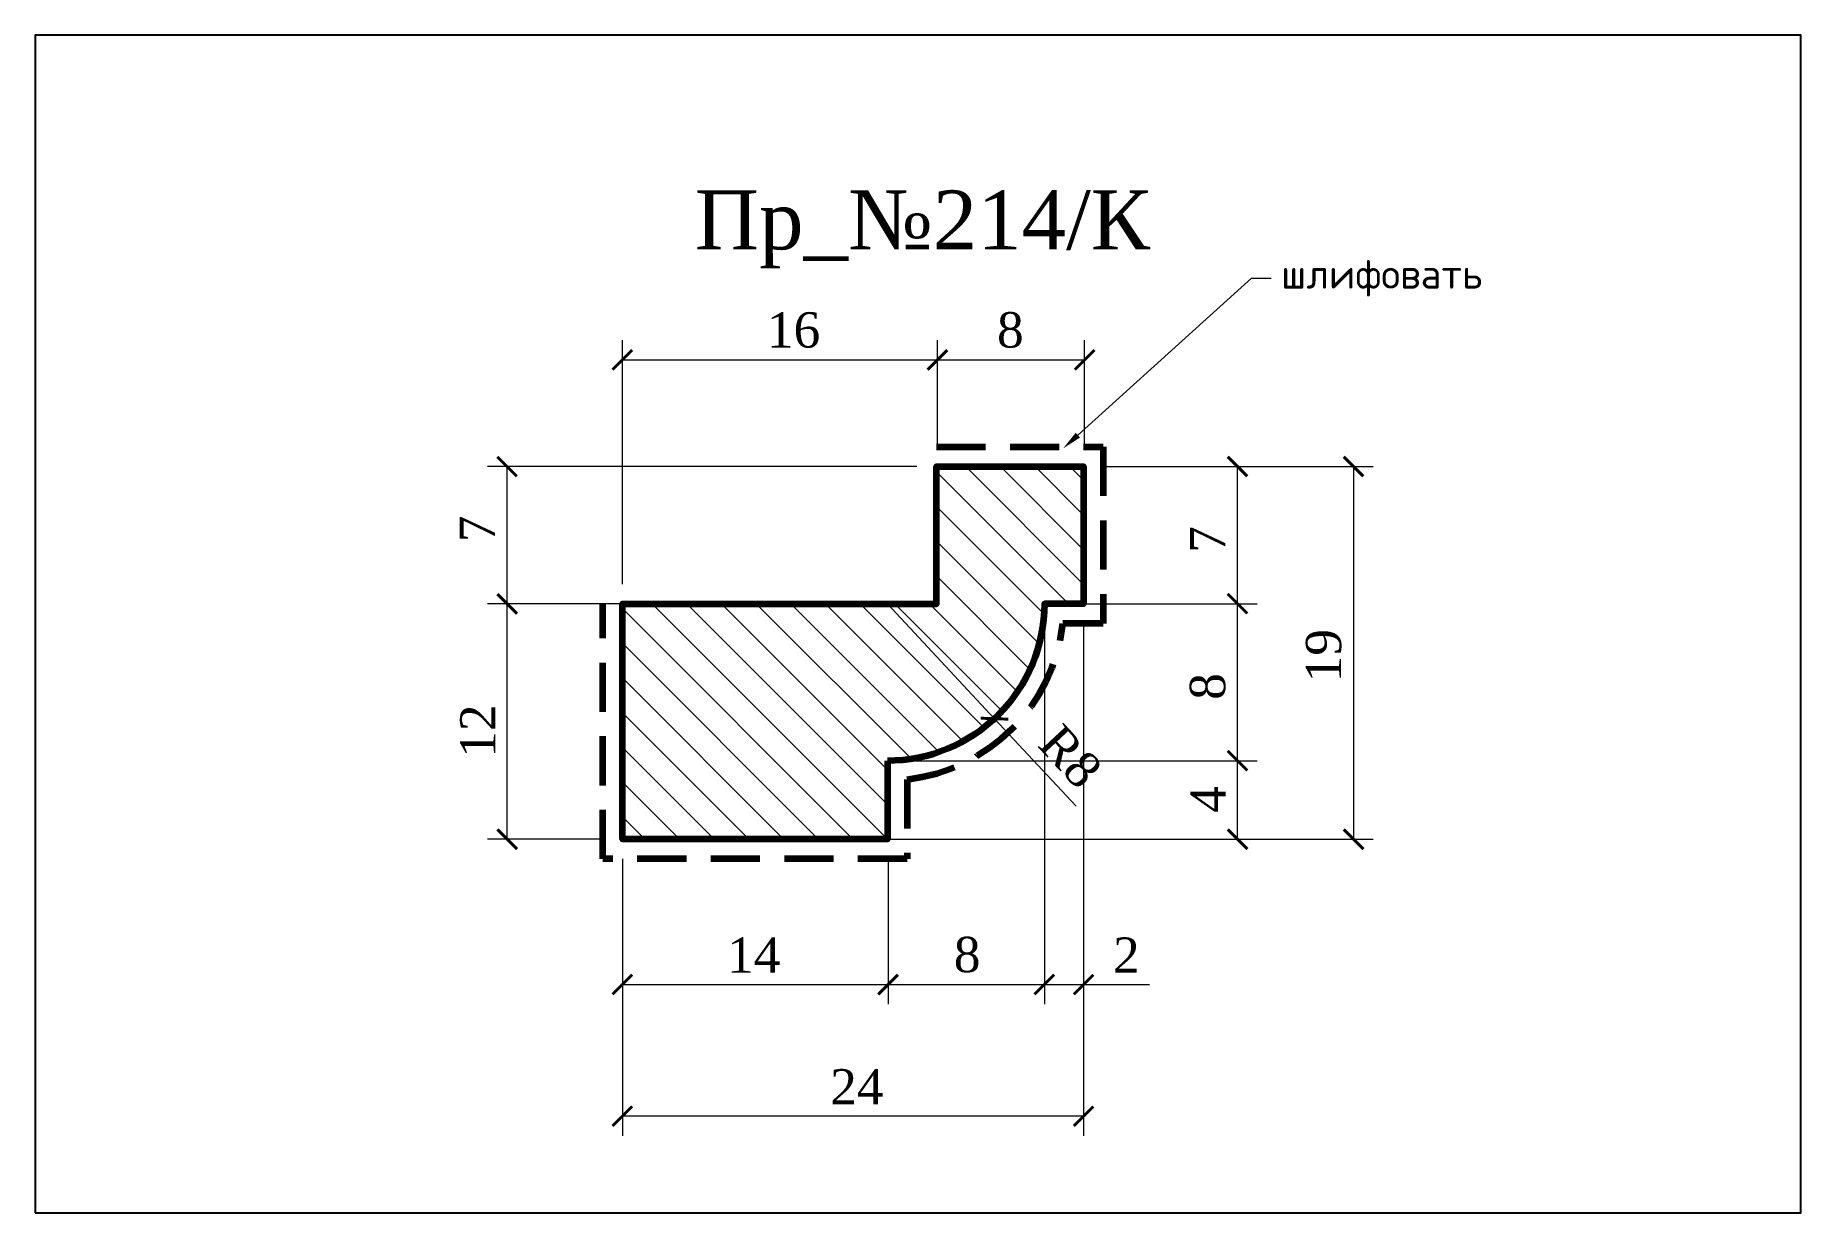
# Model space of a CAD drawing. Header units: millimetres. Extents: x 309294.5 to 309384.5, y -93147.9 to -93087.9.
import ezdxf
from ezdxf import colors
from ezdxf.entities.mleader import LeaderData, LeaderLine
from ezdxf.math import Vec2, Vec3

# ---------------------------------------------------------------- set-up
doc = ezdxf.new("R2010")
doc.units = ezdxf.units.MM
doc.header["$MEASUREMENT"] = 0
doc.linetypes.add('HIDDEN', pattern=[0.375, 0.25, -0.125])
doc.layers.add('Outside panel', color=7, linetype='Continuous', lineweight=18, true_color=0x7f5e57)
doc.layers.add('линия 50', color=1, linetype='Continuous', lineweight=140)
doc.layers.add('служебный слой РАЗМЕРЫ', color=7, linetype='Continuous', lineweight=9)
doc.layers.add('размеры в модели', color=7, linetype='Continuous')
doc.styles.add('ELECT', font='times.ttf')
doc.styles.get("Standard").update_dxf_attribs({"font": 'times.ttf'})
doc.styles.add('ЕСКД профили текст', font='isocpeur.ttf')
doc.dimstyles.new('M_1', dxfattribs={"dimtxt": 1.8, "dimasz": 1, "dimexe": 1, "dimexo": 1, "dimgap": 0.6, "dimtad": 1, "dimdec": 0, "dimdsep": 46, "dimtxsty": 'Standard', "dimblk": 'ARCHTICK', "dimcen": -5, "dimclrd": 7, "dimclre": 7, "dimclrt": 7, "dimadec": 0, "dimazin": 0, "dimtfac": 1, "dimtdec": 0, "dimtmove": 0, "dimatfit": 3, "dimfxl": 1, "dimtolj": 1, "dimtzin": 0, "dimlwd": 5, "dimlwe": 5, "dimarcsym": 0})

# ---------------------------------------------------------------- blocks, each defined once
blk = doc.blocks.new('_ArchTick')
at = {"color": 0, "linetype": 'ByBlock', "const_width": 0.15}
blk.add_lwpolyline([(-0.5, -0.5), (0.5, 0.5)], dxfattribs=at)
blk = doc.blocks.new('*D14')
at = {"layer": 'Defpoints', "color": 0, "ltscale": 1000, "transparency": 16777216}
for p in [(309340.539, -93104.435), (309340.539, -93109.871), (309324.472, -93116.868)]:
    blk.add_point(p, dxfattribs=at)
at = {"layer": 'размеры в модели', "color": 7, "lineweight": 5, "ltscale": 1000, "transparency": 16777216}
for p, q in [((309324.472, -93115.868), (309324.472, -93103.435)), ((309340.539, -93108.871), (309340.539, -93103.435)), ((309324.472, -93104.435), (309340.539, -93104.435))]:
    blk.add_line(p, q, dxfattribs=at)
at = {"layer": 'размеры в модели', "color": 7, "lineweight": 5, "ltscale": 1000, "transparency": 16777216, "rotation": 180}
blk.add_blockref('_ArchTick', (309324.472, -93104.435), dxfattribs=at)
at = {"layer": 'размеры в модели', "color": 7, "lineweight": 5, "ltscale": 1000, "transparency": 16777216}
blk.add_blockref('_ArchTick', (309340.539, -93104.435), dxfattribs=at)
at = {"layer": 'размеры в модели', "color": 7, "ltscale": 1000, "transparency": 16777216, "insert": (309333.202, -93102.919), "char_height": 1.8, "attachment_point": 5}
blk.add_mtext('\\A1;16', dxfattribs=at)
blk = doc.blocks.new('*D13')
at = {"layer": 'Defpoints', "color": 0, "ltscale": 1000, "transparency": 16777216}
for p in [(309348.039, -93104.435), (309340.539, -93109.871), (309348.039, -93109.871)]:
    blk.add_point(p, dxfattribs=at)
at = {"layer": 'размеры в модели', "color": 7, "lineweight": 5, "ltscale": 1000, "transparency": 16777216}
for p, q in [((309340.539, -93108.871), (309340.539, -93103.435)), ((309348.039, -93108.871), (309348.039, -93103.435)), ((309340.539, -93104.435), (309348.039, -93104.435))]:
    blk.add_line(p, q, dxfattribs=at)
at = {"layer": 'размеры в модели', "color": 7, "lineweight": 5, "ltscale": 1000, "transparency": 16777216, "rotation": 180}
blk.add_blockref('_ArchTick', (309340.539, -93104.435), dxfattribs=at)
at = {"layer": 'размеры в модели', "color": 7, "lineweight": 5, "ltscale": 1000, "transparency": 16777216}
blk.add_blockref('_ArchTick', (309348.039, -93104.435), dxfattribs=at)
at = {"layer": 'размеры в модели', "color": 7, "ltscale": 1000, "transparency": 16777216, "insert": (309344.253, -93102.919), "char_height": 1.8, "attachment_point": 5}
blk.add_mtext('\\A1;8', dxfattribs=at)
blk = doc.blocks.new('*D12')
at = {"layer": 'Defpoints', "color": 0, "ltscale": 1000, "transparency": 16777216}
for p in [(309318.598, -93109.871), (309340.486, -93109.871), (309340.379, -93116.868)]:
    blk.add_point(p, dxfattribs=at)
at = {"layer": 'размеры в модели', "color": 7, "lineweight": 5, "ltscale": 1000, "transparency": 16777216}
for p, q in [((309339.486, -93109.871), (309317.598, -93109.871)), ((309318.598, -93116.868), (309318.598, -93109.871)), ((309339.379, -93116.868), (309317.598, -93116.868))]:
    blk.add_line(p, q, dxfattribs=at)
for p, rotation in [((309318.598, -93109.871), 90), ((309318.598, -93116.868), 270)]:
    blk.add_blockref('_ArchTick', p, dxfattribs=dict(at, rotation=rotation))
at = {"layer": 'размеры в модели', "color": 7, "ltscale": 1000, "transparency": 16777216, "insert": (309317.08, -93113.051), "char_height": 1.8, "attachment_point": 5, "rotation": 90}
blk.add_mtext('\\A1;7', dxfattribs=at)
blk = doc.blocks.new('*D11')
at = {"layer": 'Defpoints', "color": 0, "ltscale": 1000, "transparency": 16777216}
for p in [(309318.604, -93116.868), (309324.472, -93116.868), (309324.472, -93128.863)]:
    blk.add_point(p, dxfattribs=at)
at = {"layer": 'размеры в модели', "color": 7, "lineweight": 5, "ltscale": 1000, "transparency": 16777216}
for p, q in [((309323.472, -93116.868), (309317.604, -93116.868)), ((309318.604, -93128.863), (309318.604, -93116.868)), ((309323.472, -93128.863), (309317.604, -93128.863))]:
    blk.add_line(p, q, dxfattribs=at)
for p, rotation in [((309318.604, -93116.868), 90), ((309318.604, -93128.863), 270)]:
    blk.add_blockref('_ArchTick', p, dxfattribs=dict(at, rotation=rotation))
at = {"layer": 'размеры в модели', "color": 7, "ltscale": 1000, "transparency": 16777216, "insert": (309317.104, -93123.352), "char_height": 1.8, "attachment_point": 5, "rotation": 90}
blk.add_mtext('\\A1;12', dxfattribs=at)
blk = doc.blocks.new('*D10')
at = {"layer": 'Defpoints', "color": 0, "ltscale": 1000, "transparency": 16777216}
for p in [(309347.965, -93109.866), (309355.834, -93109.866), (309347.965, -93116.863)]:
    blk.add_point(p, dxfattribs=at)
at = {"layer": 'размеры в модели', "color": 7, "lineweight": 5, "ltscale": 1000, "transparency": 16777216}
for p, q in [((309348.965, -93109.866), (309356.834, -93109.866)), ((309355.834, -93116.863), (309355.834, -93109.866)), ((309348.965, -93116.863), (309356.834, -93116.863))]:
    blk.add_line(p, q, dxfattribs=at)
for p, rotation in [((309355.834, -93109.866), 90), ((309355.834, -93116.863), 270)]:
    blk.add_blockref('_ArchTick', p, dxfattribs=dict(at, rotation=rotation))
at = {"layer": 'размеры в модели', "color": 7, "ltscale": 1000, "transparency": 16777216, "insert": (309354.316, -93113.582), "char_height": 1.8, "attachment_point": 5, "rotation": 90}
blk.add_mtext('\\A1;7', dxfattribs=at)
blk = doc.blocks.new('*D9')
at = {"layer": 'Defpoints', "color": 0, "ltscale": 1000, "transparency": 16777216}
for p in [(309345.965, -93116.863), (309355.834, -93116.863), (309337.965, -93124.863)]:
    blk.add_point(p, dxfattribs=at)
at = {"layer": 'размеры в модели', "color": 7, "lineweight": 5, "ltscale": 1000, "transparency": 16777216}
for p, q in [((309346.965, -93116.863), (309356.834, -93116.863)), ((309355.834, -93124.863), (309355.834, -93116.863)), ((309338.965, -93124.863), (309356.834, -93124.863))]:
    blk.add_line(p, q, dxfattribs=at)
for p, rotation in [((309355.834, -93116.863), 90), ((309355.834, -93124.863), 270)]:
    blk.add_blockref('_ArchTick', p, dxfattribs=dict(at, rotation=rotation))
at = {"layer": 'размеры в модели', "color": 7, "ltscale": 1000, "transparency": 16777216, "insert": (309354.319, -93121.078), "char_height": 1.8, "attachment_point": 5, "rotation": 90}
blk.add_mtext('\\A1;8', dxfattribs=at)
blk = doc.blocks.new('*D8')
at = {"layer": 'Defpoints', "color": 0, "ltscale": 1000, "transparency": 16777216}
for p in [(309337.988, -93124.863), (309355.834, -93124.863), (309338, -93128.863)]:
    blk.add_point(p, dxfattribs=at)
at = {"layer": 'размеры в модели', "color": 7, "lineweight": 5, "ltscale": 1000, "transparency": 16777216}
for p, q in [((309338.988, -93124.863), (309356.834, -93124.863)), ((309355.834, -93128.863), (309355.834, -93124.863)), ((309339, -93128.863), (309356.834, -93128.863))]:
    blk.add_line(p, q, dxfattribs=at)
for p, rotation in [((309355.834, -93124.863), 90), ((309355.834, -93128.863), 270)]:
    blk.add_blockref('_ArchTick', p, dxfattribs=dict(at, rotation=rotation))
at = {"layer": 'размеры в модели', "color": 7, "ltscale": 1000, "transparency": 16777216, "insert": (309354.334, -93126.838), "char_height": 1.8, "attachment_point": 5, "rotation": 90}
blk.add_mtext('\\A1;4', dxfattribs=at)
blk = doc.blocks.new('*D7')
at = {"layer": 'Defpoints', "color": 0, "ltscale": 1000, "transparency": 16777216}
for p in [(309347.965, -93109.866), (309330.451, -93128.863), (309361.747, -93128.863)]:
    blk.add_point(p, dxfattribs=at)
at = {"layer": 'размеры в модели', "color": 7, "lineweight": 5, "ltscale": 1000, "transparency": 16777216}
for p, q in [((309348.965, -93109.866), (309362.747, -93109.866)), ((309361.747, -93109.866), (309361.747, -93128.863)), ((309331.451, -93128.863), (309362.747, -93128.863))]:
    blk.add_line(p, q, dxfattribs=at)
for p, rotation in [((309361.747, -93109.866), 90), ((309361.747, -93128.863), 270)]:
    blk.add_blockref('_ArchTick', p, dxfattribs=dict(at, rotation=rotation))
at = {"layer": 'размеры в модели', "color": 7, "ltscale": 1000, "transparency": 16777216, "insert": (309360.229, -93119.51), "char_height": 1.8, "attachment_point": 5, "rotation": 90}
blk.add_mtext('\\A1;19', dxfattribs=at)
blk = doc.blocks.new('*D6')
at = {"layer": 'Defpoints', "color": 0, "ltscale": 1000, "transparency": 16777216}
for p in [(309345.986, -93116.863), (309347.986, -93116.791), (309347.986, -93136.268)]:
    blk.add_point(p, dxfattribs=at)
at = {"layer": 'размеры в модели', "color": 7, "lineweight": 5, "ltscale": 1000, "transparency": 16777216}
for p, q in [((309345.986, -93117.863), (309345.986, -93137.268)), ((309347.986, -93117.791), (309347.986, -93137.268)), ((309345.986, -93136.268), (309347.986, -93136.268)), ((309347.986, -93136.268), (309351.347, -93136.268))]:
    blk.add_line(p, q, dxfattribs=at)
at = {"layer": 'размеры в модели', "color": 7, "lineweight": 5, "ltscale": 1000, "transparency": 16777216, "rotation": 180}
blk.add_blockref('_ArchTick', (309345.986, -93136.268), dxfattribs=at)
at = {"layer": 'размеры в модели', "color": 7, "lineweight": 5, "ltscale": 1000, "transparency": 16777216}
blk.add_blockref('_ArchTick', (309347.986, -93136.268), dxfattribs=at)
at = {"layer": 'размеры в модели', "color": 7, "ltscale": 1000, "transparency": 16777216, "insert": (309350.167, -93134.768), "char_height": 1.8, "attachment_point": 5}
blk.add_mtext('\\A1;2', dxfattribs=at)
blk = doc.blocks.new('*D5')
at = {"layer": 'Defpoints', "color": 0, "ltscale": 1000, "transparency": 16777216}
for p in [(309345.986, -93116.863), (309338.021, -93128.863), (309345.986, -93136.268)]:
    blk.add_point(p, dxfattribs=at)
at = {"layer": 'размеры в модели', "color": 7, "lineweight": 5, "ltscale": 1000, "transparency": 16777216}
for p, q in [((309345.986, -93117.863), (309345.986, -93137.268)), ((309338.021, -93129.863), (309338.021, -93137.268)), ((309338.021, -93136.268), (309345.986, -93136.268))]:
    blk.add_line(p, q, dxfattribs=at)
at = {"layer": 'размеры в модели', "color": 7, "lineweight": 5, "ltscale": 1000, "transparency": 16777216, "rotation": 180}
blk.add_blockref('_ArchTick', (309338.021, -93136.268), dxfattribs=at)
at = {"layer": 'размеры в модели', "color": 7, "lineweight": 5, "ltscale": 1000, "transparency": 16777216}
blk.add_blockref('_ArchTick', (309345.986, -93136.268), dxfattribs=at)
at = {"layer": 'размеры в модели', "color": 7, "ltscale": 1000, "transparency": 16777216, "insert": (309342.051, -93134.753), "char_height": 1.8, "attachment_point": 5}
blk.add_mtext('\\A1;8', dxfattribs=at)
blk = doc.blocks.new('*D4')
at = {"layer": 'Defpoints', "color": 0, "ltscale": 1000, "transparency": 16777216}
for p in [(309324.472, -93128.868), (309338.021, -93128.863), (309338.021, -93136.268)]:
    blk.add_point(p, dxfattribs=at)
at = {"layer": 'размеры в модели', "color": 7, "lineweight": 5, "ltscale": 1000, "transparency": 16777216}
for p, q in [((309324.472, -93129.868), (309324.472, -93137.268)), ((309338.021, -93129.863), (309338.021, -93137.268)), ((309324.472, -93136.268), (309338.021, -93136.268))]:
    blk.add_line(p, q, dxfattribs=at)
at = {"layer": 'размеры в модели', "color": 7, "lineweight": 5, "ltscale": 1000, "transparency": 16777216, "rotation": 180}
blk.add_blockref('_ArchTick', (309324.472, -93136.268), dxfattribs=at)
at = {"layer": 'размеры в модели', "color": 7, "lineweight": 5, "ltscale": 1000, "transparency": 16777216}
blk.add_blockref('_ArchTick', (309338.021, -93136.268), dxfattribs=at)
at = {"layer": 'размеры в модели', "color": 7, "ltscale": 1000, "transparency": 16777216, "insert": (309331.173, -93134.768), "char_height": 1.8, "attachment_point": 5}
blk.add_mtext('\\A1;14', dxfattribs=at)
blk = doc.blocks.new('*D3')
at = {"layer": 'Defpoints', "color": 0, "ltscale": 1000, "transparency": 16777216}
for p in [(309347.986, -93116.863), (309324.472, -93128.868), (309324.472, -93142.98)]:
    blk.add_point(p, dxfattribs=at)
at = {"layer": 'размеры в модели', "color": 7, "lineweight": 5, "ltscale": 1000, "transparency": 16777216}
for p, q in [((309347.986, -93117.863), (309347.986, -93143.98)), ((309324.472, -93129.868), (309324.472, -93143.98)), ((309347.986, -93142.98), (309324.472, -93142.98))]:
    blk.add_line(p, q, dxfattribs=at)
at = {"layer": 'размеры в модели', "color": 7, "lineweight": 5, "ltscale": 1000, "transparency": 16777216, "rotation": 180}
blk.add_blockref('_ArchTick', (309324.472, -93142.98), dxfattribs=at)
at = {"layer": 'размеры в модели', "color": 7, "lineweight": 5, "ltscale": 1000, "transparency": 16777216}
blk.add_blockref('_ArchTick', (309347.986, -93142.98), dxfattribs=at)
at = {"layer": 'размеры в модели', "color": 7, "ltscale": 1000, "transparency": 16777216, "insert": (309336.427, -93141.48), "char_height": 1.8, "attachment_point": 5}
blk.add_mtext('\\A1;24', dxfattribs=at)
blk = doc.blocks.new('*D2')
at = {"layer": 'Defpoints', "color": 0, "ltscale": 1000, "transparency": 16777216}
for p in [(309337.986, -93116.868), (309343.441, -93122.72)]:
    blk.add_point(p, dxfattribs=at)
at = {"layer": 'размеры в модели', "color": 7, "lineweight": 5, "ltscale": 1000, "transparency": 16777216}
for p in [(309337.986, -93116.868), (309347.602, -93127.185)]:
    blk.add_line(p, (309343.441, -93122.72), dxfattribs=at)
at = {"layer": 'размеры в модели', "color": 7, "lineweight": 5, "ltscale": 1000, "transparency": 16777216, "rotation": 132.9869185281089}
blk.add_blockref('_ArchTick', (309343.441, -93122.72), dxfattribs=at)
at = {"layer": 'размеры в модели', "color": 7, "ltscale": 1000, "transparency": 16777216, "insert": (309347.312, -93124.65), "char_height": 1.8, "attachment_point": 5, "rotation": 312.98692}
blk.add_mtext('\\A1;R8', dxfattribs=at)

msp = doc.modelspace()

# ---------------------------------------------------------------- hatches: boundary and pattern name
at = {"layer": 'Outside panel', "ltscale": 1000}
h = msp.add_hatch(dxfattribs=at)
h.set_pattern_fill('ANSI31', color=256, scale=10, angle=90)
h.set_pattern_definition([(135, (-2482.3979, -2668.2521), (-0.8838834765, -0.8838834765), [])])
h.paths.add_polyline_path([(309345.986, -93116.868), (309347.986, -93116.868), (309347.986, -93109.871), (309340.486, -93109.871), (309340.486, -93116.868), (309324.472, -93116.868), (309324.472, -93128.868), (309337.986, -93128.868), (309337.986, -93124.868, 0.414214)])

# ---------------------------------------------------------------- linework, layer by layer
at = {"color": 6, "ltscale": 1000}
msp.add_lwpolyline([(309294.545, -93147.895), (309384.545, -93147.895), (309384.545, -93087.895), (309294.545, -93087.895)], close=True, dxfattribs=at)
at = {"layer": 'линия 50', "color": 1, "linetype": 'HIDDEN', "ltscale": 10, "true_color": 0xff0909}
msp.add_lwpolyline([(309340.486, -93108.871), (309348.986, -93108.871), (309348.986, -93117.868), (309346.93, -93117.868, -0.350397), (309338.986, -93125.812), (309338.986, -93129.868), (309323.472, -93129.868), (309323.472, -93116.868)], format="xyb", dxfattribs=at)
at = {"layer": 'линия 50', "color": 7}
msp.add_lwpolyline([(309337.986, -93124.868), (309337.986, -93128.868), (309324.472, -93128.868), (309324.472, -93116.868), (309340.486, -93116.868), (309340.486, -93109.871), (309347.986, -93109.871), (309347.986, -93116.868), (309345.986, -93116.868, -0.414214), (309337.986, -93124.868)], format="xyb", close=True, dxfattribs=at)

# ---------------------------------------------------------------- texts
at = {"color": 7, "ltscale": 1000, "style": 'ELECT'}
msp.add_text('Пр_№214/К', height=3, dxfattribs=at).set_placement((309328.172, -93098.8))

# ---------------------------------------------------------------- dimensions: what is measured, and where the dimension line sits
at = {"layer": 'размеры в модели', "color": 5, "ltscale": 1000}
for base, p1, p2, picture, middle in [((309340.539, -93104.435), (309324.472, -93116.868), (309340.539, -93109.871), '*D14', (309333.202, -93104.435)), ((309348.038870943, -93104.435017979), (309340.538870943, -93109.870813787), (309348.038870943, -93109.870813787), '*D13', (309344.253332098, -93104.435017979)), ((309345.986, -93136.268), (309338.021, -93128.863), (309345.986, -93116.863), '*D5', (309342.051, -93136.268)), ((309347.986, -93136.268), (309345.986, -93116.863), (309347.986, -93116.791), '*D6', (309350.167, -93136.268)), ((309338.021, -93136.268), (309324.472, -93128.868), (309338.021, -93128.863), '*D4', (309331.173, -93136.268))]:
    dim = msp.add_linear_dim(base=base, p1=p1, p2=p2, dimstyle='M_1', dxfattribs=at)
    dim.commit()
    dim.dimension.update_dxf_attribs({"geometry": picture, "text_midpoint": middle, "dimtype": 128})
for base, p1, p2, angle, picture, middle in [((309318.598, -93109.871), (309340.379, -93116.868), (309340.486, -93109.871), 90, '*D12', (309318.598, -93113.051)), ((309361.747, -93128.863), (309347.965, -93109.866), (309330.451, -93128.863), 90, '*D7', (309361.747, -93119.51)), ((309355.834, -93109.866), (309347.965, -93116.863), (309347.965, -93109.866), 90, '*D10', (309355.834, -93113.582)), ((309318.604, -93116.868), (309324.472, -93128.863), (309324.472, -93116.868), 90, '*D11', (309318.604, -93123.352)), ((309355.834, -93116.863), (309337.965, -93124.863), (309345.965, -93116.863), 90, '*D9', (309355.834, -93121.078)), ((309324.472, -93142.98), (309347.986, -93116.863), (309324.472, -93128.868), 180, '*D3', (309336.427, -93142.98)), ((309355.834, -93124.863), (309338, -93128.863), (309337.988, -93124.863), 90, '*D8', (309355.834, -93126.838))]:
    dim = msp.add_linear_dim(base=base, p1=p1, p2=p2, angle=angle, dimstyle='M_1', dxfattribs=at)
    dim.commit()
    dim.dimension.update_dxf_attribs({"geometry": picture, "text_midpoint": middle, "dimtype": 128})
dim = msp.add_radius_dim(center=(309337.986, -93116.868), mpoint=(309343.441, -93122.72), dimstyle='M_1', dxfattribs=at)
dim.commit()
dim.dimension.update_dxf_attribs({"geometry": '*D2', "text_midpoint": (309347.312, -93124.65)})

# ---------------------------------------------------------------- leaders
at = {"layer": 'служебный слой РАЗМЕРЫ'}
ml = msp.add_multileader_mtext('Standard', dxfattribs=at)
ml.set_content('\\A1;шлифовать', color=256, style='ЕСКД профили текст')
ml.set_leader_properties(color=256, linetype='ByLayer', lineweight=-1)
ml.build(insert=Vec2(0, 0))
ml.multileader.update_dxf_attribs({"dogleg_length": 1, "arrow_head_size": 1})
ctx = ml.context
ctx.base_point, ctx.char_height, ctx.arrow_head_size, ctx.landing_gap_size, ctx.plane_origin = Vec3(309357.55, -93100.279), 1.5, 1, 0.5, Vec3(309371.025, -93074.11)
notes = []
notes.append((ctx, [(1, (1, 1, 0), (309356.55, -93100.279), (1, 0), 1, [(0, [(309346.949, -93108.942)], 0, [])])]))
ctx.mtext.insert, ctx.mtext.flow_direction = Vec3(309358.05, -93099.304), 5
for ctx, leaders in notes:
    for number, flags, end, landing, length, lines in leaders:
        leader = LeaderData()
        leader.index, (leader.has_last_leader_line, leader.has_dogleg_vector, leader.attachment_direction) = number, flags
        leader.last_leader_point, leader.dogleg_vector, leader.dogleg_length = Vec3(end), Vec3(landing), length
        for number, points, colour, breaks in lines:
            line = LeaderLine()
            line.index, line.vertices, line.color, line.breaks = number, Vec3.list(points), colors.encode_raw_color(colour), breaks
            leader.lines.append(line)
        ctx.leaders.append(leader)

doc.saveas('drawing.dxf')
